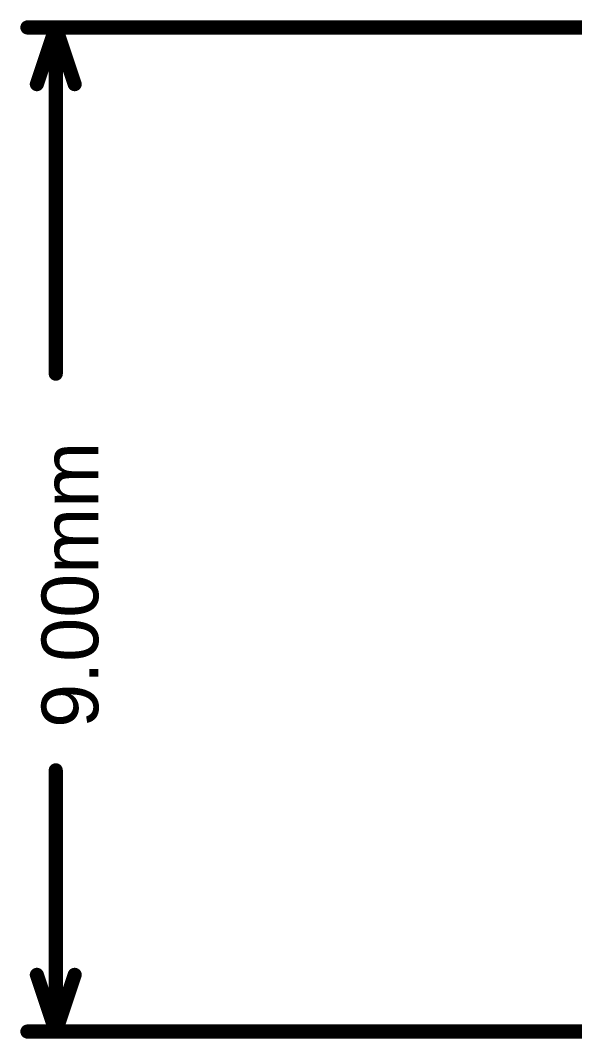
# Model space of a CAD drawing. Header units: millimetres. Extents: x -1.53 to 3.03, y -0.09 to 2.17.
# Drawn here: x -0.2035 to -0.0078, y -0.0025 to 0.3568 of the extents above; entities that cross this region are included whole.
import ezdxf

# ---------------------------------------------------------------- set-up
doc = ezdxf.new("R2010")
doc.units = ezdxf.units.MM
doc.header["$MEASUREMENT"] = 0
doc.layers.add('Mechanical1', color=6, linetype='Continuous')
doc.styles.add('Arial', font='', dxfattribs={"height": 0.2})
doc.styles.get('Arial').set_extended_font_data('Arial')

msp = doc.modelspace()

# ---------------------------------------------------------------- linework, layer by layer
at = {"layer": 'Mechanical1', "const_width": 0.005}
for points in [[(-0.201, 0.35433), (0, 0.35433)], [(-0.19767, 0.33433), (-0.191, 0.35433)], [(-0.191, 0.35433), (-0.18433, 0.33433)], [(-0.191, 0.23215), (-0.191, 0.35433)], [(-0.191, 0), (-0.191, 0.09218)], [(-0.19767, 0.02), (-0.191, 0)], [(-0.191, 0), (-0.18433, 0.02)], [(-0.201, 0), (0, 0)]]:
    msp.add_lwpolyline(points, dxfattribs=at)
at = {"layer": 'Mechanical1', "const_width": 0.0025}
for points in [[(-0.20225, 0.35433, 1), (-0.19975, 0.35433, 1)], [(-0.19225, 0.35433, 1), (-0.18975, 0.35433, 1)], [(-0.19225, 0.35433, 1), (-0.18975, 0.35433, 1)], [(-0.19225, 0.35433, 1), (-0.18975, 0.35433, 1)], [(-0.19892, 0.33433, 1), (-0.19642, 0.33433, 1)], [(-0.18558, 0.33433, 1), (-0.18308, 0.33433, 1)], [(-0.19225, 0.23215, 1), (-0.18975, 0.23215, 1)], [(-0.19225, 0.09218, 1), (-0.18975, 0.09218, 1)], [(-0.19892, 0.02, 1), (-0.19642, 0.02, 1)], [(-0.18558, 0.02, 1), (-0.18308, 0.02, 1)], [(-0.20225, 0, 1), (-0.19975, 0, 1)], [(-0.19225, 0, 1), (-0.18975, 0, 1)], [(-0.19225, 0, 1), (-0.18975, 0, 1)], [(-0.19225, 0, 1), (-0.18975, 0, 1)]]:
    msp.add_lwpolyline(points, format="xyb", close=True, dxfattribs=at)

# ---------------------------------------------------------------- texts
at = {"layer": 'Mechanical1', "style": 'Arial'}
msp.add_text('9.00mm', height=0.02, rotation=90, dxfattribs=at).set_placement((-0.176, 0.10718))

doc.saveas('drawing.dxf')
